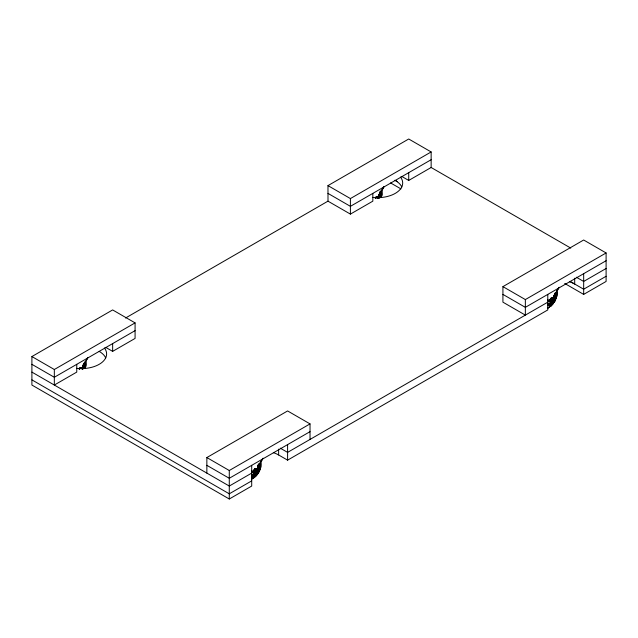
<?xml version="1.0" encoding="UTF-8"?>
<svg xmlns="http://www.w3.org/2000/svg" width="638" height="638" viewBox="0 0 638 638"><rect width="100%" height="100%" fill="white"/><g stroke="black" fill="none" stroke-linecap="round" stroke-linejoin="round"><path stroke-width="0.96" d="M83.02 366.164L82.86 367.552L82.924 366.005M82.677 368.852L83.179 365.805L82.557 369.131L83.259 366.419M83.426 364.896L83.937 368.07C85.061 364.537 83.259 359.034 83.937 368.07L83.219 364.633M255.87 472.87L254.084 474.608L251.643 475.477L253.804 474.959L252.09 475.573L251.699 476.666L253.804 475.94L253.804 474.959L256.628 472.208L255.91 474.241L254.881 475.198L251.699 476.666L252.034 475.581L254.275 474.64L256.659 471.761L254.61 474.114L251.795 475.254M258.135 466.171L257.712 469.664L256.739 471.649M258.382 468.005L258.892 469.082C259.243 454.671 260.328 473.085 255.91 474.241L258.119 469.121L258.845 464.177L258.892 469.082L257.696 471.833L255.91 474.241L256.213 472.527L253.804 475.94L253.788 474.967L251.938 475.573M554.207 297.085L554.207 295.234M83.171 367.177L83.307 365.686M83.953 363.253L83.937 368.07C85.045 366.858 83.363 360.295 84.36 365.399M258.127 468.18L258.127 465.772M258.039 465.214L258.382 465.963L258.845 464.177L258.892 469.082L258.135 465.11L257.959 469.074L255.91 474.241L258.111 469.161L258.135 465.437M379.243 196.241L379.307 194M255.806 469.297C256.221 468.308 254.761 469.129 255.838 468.715L255.878 469.528C254.865 466.697 253.206 472.543 254.41 471.905M376.213 196.895L376.268 197.325L376.643 196.911M551.591 297.914L551.288 298.233M80.571 368.198L80.89 367.703L80.922 368.525C80.835 365.957 78.314 370.16 79.272 368.684M83.123 368.238C83.562 360.223 83.857 367.536 82.749 369.266M258.111 469.161L258.119 465.078M552.285 301.591L553.967 298.177L554.247 294.987L553.752 299.397L554.191 298.185L554.446 294.963C554.741 298.313 553.154 301.471 550.578 303.361C545.338 306.041 551.551 303.632 552.54 301.096M550.235 300.897L550.275 299.445M254.706 469.608L254.777 469.058L254.283 470.094L254.777 469.058M375.455 198.147L375.965 197.054L375.662 197.828L376.412 196.807L376.635 197.262M550.482 299.134L550.642 298.313L550.339 299.086M550.307 299.015L550.123 301.902L551.176 301.622C554.757 297.491 555.873 291.662 559.183 287.236M254.251 471.115L254.195 469.743L255.352 468.731L256.165 469.026L256.165 470.286M550.275 300.235L550.123 301.902L547.667 300.099M379.1 197.198L379.482 193.92L379.235 197.182L379.363 193.936L379.251 197.118L379.371 194.797M548.162 304.637L547.627 304.621C551.99 304.159 554.885 299.142 554.454 294.971M83.012 368.07L83.259 365.239M258.143 467.798L257.058 471.458L255.854 473.085L253.709 474.568L251.635 474.345L252.68 474.736C255.902 474.273 257.951 470.86 258.143 467.798L257.696 471.833L258.055 469.313L253.804 475.94M377.393 197.932L377.377 197.014M549.892 299.788L550.044 300.323L550.442 298.975L550.084 300.761L549.892 300.354M551.95 298.464L551.998 297.834M255.559 469.201C254.65 469.105 256.077 469.584 255.583 468.699M85.819 366.029L85.819 360.909L86.058 364.593L85.301 367.927M254.418 469.424L254.068 471.777L254.291 469.608M260.775 467.04L260.759 461.832M256.221 470.094L256.085 468.906M83.028 368.134L83.187 366.794L82.469 369.442M553.912 297.364L553.744 297.994M79.758 368.557L79.822 368.046M257.991 468.978L258.254 466.737M83.195 366.946L83.275 364.808M258.143 467.949L258.135 465.804M379.267 196.01L379.578 194.957M548.696 304.478C552.253 303.233 554.231 299.389 554.326 295.753M554.215 297.013L554.534 295.96M380.025 197.078C380.12 183.289 380.862 196.544 379.714 197.947L380.431 194.462L380.017 192.309M552.939 302.165L554.996 298.034L555.379 295.474L554.916 293.241L555.379 295.474L554.669 298.951M83.171 367.081L82.605 369.187M251.843 479.05C257.832 475.932 262.027 468.691 260.775 461.92M379.371 196.584L379.498 196.057M554.326 297.595L554.454 297.069M251.468 475.422L255.176 473.635M79.63 368.716L79.734 368.134M556.519 295.569C555.977 300.123 553.298 304.501 549.222 306.695C554.143 303.951 557.7 297.747 556.041 292.14L556.551 294.796M83.291 366.826L83.179 368.054M378.677 198.251L379.195 195.061M255.32 468.739L255.041 469.249M257.704 470.278L256.229 472.503L257.927 468.3M258.135 467.383L258.135 466.809M552.875 300.61L553.999 297.364M554.207 296.447L554.207 295.873M378.836 197.724L379.251 194.869L378.629 198.195L379.052 194.757M547.54 304.486C551.463 304.071 554.422 299.876 554.143 296.072M554.972 298.09L555.379 295.474L554.964 293.313M83.163 368.118L83.426 366.994M256.356 472.614C254.115 474.879 258.597 469.648 258.135 468.132M379.251 196.193L378.749 197.916M83.291 365.781L83.243 365.143M378.605 197.708L379.084 194.829L378.797 196.982M553.553 298.72L553.983 297.085M84.854 368.493L85.532 364.721L85.061 362.161M85.133 367.488L85.532 364.721L84.886 361.866M253.876 470.501L254.291 471.873M259.913 469.121L256.261 475.334C259.164 472.096 261.644 467.191 259.833 462.877L260.479 465.732L260.089 468.499M381.285 197.246L381.875 195.212L381.333 197.094M378.454 198.458L378.996 195.076L378.398 198.251M257.481 469.656L257.808 468.563L256.723 471.267L257.353 469.927M255.527 469.193L255.679 468.699L255.766 469.281M257.297 470.653L257.911 469.058M85.269 367.767L85.811 366.1M260.759 467.112C259.467 471.976 256.604 476.873 251.835 478.899M379.203 197.286L378.98 197.9M553.593 299.605L554.454 296.981M255.91 474.241L256.635 472.208M552.197 299.246L552.771 298.744L552.157 299.565L552.325 298.018M552.931 300.41L553.943 296.08L553.409 299.461L552.349 301.296L553.345 299.868M379.108 197.038L378.637 198.235L379.363 193.936M552.356 299.972C552.149 298.409 551.734 298.552 552.309 300.051M254.028 470.07L254.737 469.082M256.237 470.988L256.324 469.991L256.133 471.147L255.312 471.522L256.133 471.147M553.784 298.728L550.682 303.178L547.587 304.27L549.087 304.103L551.503 302.436M553.481 299.421L553.983 298.121M82.111 368.756L84.718 362.751L87.765 357.926M263.111 458.172C259.307 462.43 259.188 469.991 254.187 472.862L251.452 470.708M378.182 197.82L380.79 191.815L383.837 186.99M552.253 299.389L553.042 297.579M254.147 470.836L254.195 471.841M81.991 368.939L84.718 362.751M259.674 463.754L256.005 471.745L253.78 472.798L251.524 470.74M377.84 197.07L378.956 194.534M378.007 198.131L380.79 191.815M552.045 299.772L553.162 297.228M555.746 292.826L551.639 301.272L549.86 301.862L547.595 299.804M553.593 299.246L554.31 294.947M86.577 360.215L87.733 357.751M382.648 189.279L383.805 186.814M261.532 461.218L262.689 458.754M557.604 290.282L558.76 287.818M256.915 471.378L257.489 470.238M553.632 299.254L553.17 300.546M554.486 299.469L551.902 303.385L547.819 305.722L550.953 304.262L552.532 302.643M375.535 198.131L376.013 197.477M552.835 301.104L553.752 299.405M257.337 470.397L256.277 472.232L256.859 471.346M553.082 299.804L550.299 303.178L551.391 302.229M551.91 301.981L552.731 300.825L550.482 303.353L548.209 304.446M257.106 471.49L254.721 474.337M553.489 303.369L551.2 305.921L547.579 308.21L549.206 307.404M554.071 302.492L556.822 296.223L554.972 301.064L550.642 306.368M375.567 198.011L375.814 197.589M255.83 472.925L256.58 471.929M552.859 300.961L550.506 303.297L549.079 303.792L547.771 303.393M254.442 469.975L254.921 469.401M548.887 304.342L552.428 301.678M551.009 304.198L552.907 302.197M256.213 472.447L254.61 474.114L252.01 475.214M79.511 368.357L80.683 367.679L81.297 368.246M255.702 472.734L254.084 474.233L252.002 475.079M551.663 302.587L548.975 304.446M376.205 197.118L376.332 197.294M254.243 474.473L255.519 473.595M255.025 476.458L256.109 475.47L251.508 478.125L255.025 476.458L254.634 476.753M550.754 301.192L551.16 300.825M551.519 300.49L551.559 299.98M255.32 473.165L252.313 475.007M550.283 303.56L551.591 302.659M254.873 473.882L253.812 474.656M253.246 475.095L253.653 474.792L252.138 475.382M253.111 475.135L251.643 475.477M550.913 304.286L548.84 305.482M251.707 465.333L251.707 486.052L229.281 499.004L31.9 385.041L31.9 356.554L112.647 309.932L135.081 322.884L135.081 338.427L112.647 351.371L105.748 347.391M125.542 318.027L328.004 201.137L327.972 185.618L408.719 138.996L431.144 151.948L431.144 167.491L570.763 248.094M31.9 356.554L54.334 369.506L135.081 322.884M327.972 185.618L350.406 198.57L431.144 151.948M135.081 330.651L54.326 377.273L31.9 364.322M431.144 159.715L350.406 206.337L327.972 193.386M327.972 201.161L350.406 214.105L372.831 201.161L372.831 193.386M401.82 176.455L408.719 180.442L431.144 167.491M206.856 473.101L206.856 457.558L287.602 410.944L310.028 423.895L310.028 439.43M606.1 252.959L525.353 299.573L525.353 315.116L502.919 302.165L502.927 286.629L583.666 240.008L606.1 252.959L606.1 281.446L583.674 294.397L564.71 283.447M206.856 457.558L229.281 470.509L310.028 423.895M310.028 431.663L229.281 478.285L206.856 465.333M606.1 260.727L525.353 307.349L502.927 294.397M251.707 473.101L229.281 486.052L31.9 372.098M547.787 302.165L287.594 452.382L280.257 448.147M606.1 268.494L583.674 281.446L576.329 277.211M251.707 480.869L229.281 493.82L31.9 379.865M273.367 452.645A25.376 14.65 0 0 1 278.631 454.974L287.594 460.15L547.787 309.932L547.787 294.397M606.1 276.27L583.674 289.213L570.739 281.749M548.991 304.214L550.076 303.592M252.911 475.15L253.477 474.847M551.168 297.898L551.192 298.113M549.924 301.551L547.803 300.163M253.836 472.495L251.603 471.035M548.297 301.04L548.146 300.195L548.792 301.622L550.355 301.471M548.887 303.959L550.865 303.066M253.852 472.606L253.071 472.686L254.283 472.407M252.385 475.382L252.959 475.358L251.699 476.666L252.903 475.382L251.946 475.485M548.074 304.143L548.385 304.071M548.098 304.645L548.6 304.525M550.427 301.455L549.541 301.622L547.516 299.764M549.143 301.75L549.948 301.662M549.422 303.736L547.635 303.273M254.123 472.487L253.278 472.511L252.05 471.386M254.474 472.184L254.442 472.168M80.843 368.437L80.723 367.695L80.731 368.182M251.699 474.329L252.281 474.544M253.055 472.686L252.074 471.131L252.225 471.976M256.396 468.866L256.699 469.68L256.42 468.898M394.906 180.235L397.498 181.726M390.6 182.931L400.943 188.896M502.927 286.629L525.353 299.573M258.318 466.817L258.183 465.947M81.034 367.815L80.986 368.732M81.138 367.903L81.321 368.325M375.646 197.852L375.383 198.083M258.9 464.265L259.307 466.41M258.135 465.11L258.35 465.828M381.835 190.084L381.907 194.997L381.875 189.893M255.679 468.699L255.75 469.273M255.352 468.731L255.383 469.217M375.303 198.203L375.351 198.059M583.674 273.678L583.674 294.397M574.694 278.208L574.694 284.038A25.376 14.65 0 0 0 569.439 281.709M408.719 172.667L408.719 180.442M350.406 198.57L350.406 214.105M287.594 444.614L287.594 460.15M278.631 449.144L278.631 454.974M229.281 470.509L229.281 499.004M112.647 343.603L112.647 351.371M76.759 364.322L76.759 372.098L54.326 385.041L54.334 369.506M400.497 177.069A25.376 14.65 0 0 1 397.219 192.118A25.376 14.65 0 0 1 372.592 197.421M104.425 348.005A25.376 14.65 0 0 1 101.147 363.054A25.376 14.65 0 0 1 76.52 368.357M99.193 351.371A25.376 14.65 0 0 1 105.756 357.942M395.257 180.442A25.376 14.65 0 0 1 401.828 187.006M557.157 293.36L556.862 296L557.126 292.531L556.631 290.418L557.157 293.36M381.564 193.051L381.093 197.03L381.604 193.792L381.093 191.137L381.564 193.051M550.594 300.578L550.538 301.79L550.618 300.522M257.935 467.75L257.872 468.547L257.872 467.016L257.935 467.75M255.168 470.796C254.698 471.761 256.915 468.316 255.168 470.796M551.24 299.86L551.487 300.626L552.205 300.211L551.384 300.586L551.24 299.86M256.675 469.983L256.476 470.669L256.675 469.983M552.747 299.047L552.492 299.852L552.747 299.047M79.359 369.019L79.638 368.573L79.359 369.019M552.436 299.972L552.157 300.418L552.46 299.916M256.301 471.027L255.838 471.641L256.301 471.027M551.16 298.129L551.16 298.129M551.91 300.705L551.407 301.104L551.91 300.705M80.827 368.955L80.827 368.955M376.899 198.027L377.441 198.051L376.899 198.027M253.924 473.675L253.382 473.994L253.924 473.675M550.155 303.68L548.018 304.549L550.155 303.68M377.592 197.597L377.592 197.597M81.608 368.541L81.13 367.711L81.64 368.557M552.548 298.01L552.747 298.472L552.548 298.01M377.6 197.006L377.8 197.461L377.6 197.006M550.267 301.056L550.068 300.594L550.267 301.056"/></g></svg>
